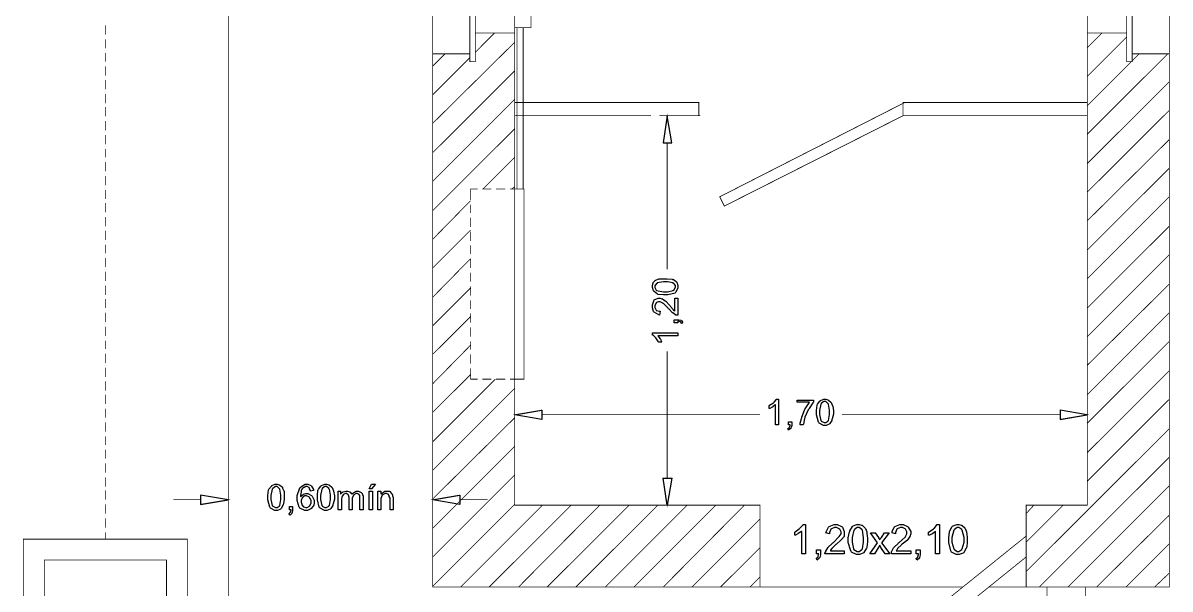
# Model space of a CAD drawing. Extents: x 219 to 1226, y 175 to 465.
# Drawn here: x 630.2 to 693, y 257.7 to 288.7 of the extents above; entities that cross this region are included whole.
import ezdxf

# ---------------------------------------------------------------- set-up
doc = ezdxf.new("R2010")
doc.units = 0
doc.header["$MEASUREMENT"] = 0
for name, color, linetype in [('C00-00-00-BLACK', 7, 'Continuous'), ('C00-7E-FF', 150, 'Continuous'), ('CFF-7E-00', 30, 'Continuous')]:
    doc.layers.add(name, color=color, linetype=linetype)

msp = doc.modelspace()

# ---------------------------------------------------------------- linework, layer by layer
at = {"layer": 'C00-00-00-BLACK', "const_width": 0.0423}
for points in [[(641.421, 248.773), (641.421, 332.66), (704.191, 332.66), (704.191, 248.773), (641.421, 248.773)], [(654.952, 286.626), (654.653, 286.626), (654.653, 318.801), (654.952, 318.801), (654.952, 286.626)], [(690.66, 286.626), (690.959, 286.626), (690.959, 318.801), (690.66, 318.801), (690.66, 286.626)], [(657.113, 288.492), (658.005, 288.492), (658.005, 289.804), (657.113, 289.804), (657.113, 288.492)], [(639.175, 251.443), (630.181, 251.443), (630.181, 260.43), (639.175, 260.43), (639.175, 251.443)], [(638.029, 252.589), (631.327, 252.589), (631.327, 259.285), (638.029, 259.285), (638.029, 252.589)]]:
    msp.add_lwpolyline(points, close=True, dxfattribs=at)
for points in [[(681.67, 257.804), (657.579, 257.804), (652.618, 257.804), (652.618, 326.175)], [(652.618, 326.175), (692.993, 326.175), (692.993, 257.804), (683.068, 257.804)], [(670.557, 257.804), (670.557, 262.296), (657.113, 262.296), (657.113, 321.681), (688.498, 321.681), (688.498, 262.296), (685.148, 262.296), (685.148, 257.804)], [(634.677, 288.619), (634.677, 288.109)], [(654.952, 287.135), (656.01, 288.196)], [(654.952, 288.196), (657.113, 288.196)], [(657.24, 279.632), (657.24, 288.492)], [(657.579, 279.632), (657.579, 288.492)], [(688.498, 287.388), (689.302, 288.196)], [(690.66, 288.196), (688.498, 288.196)], [(688.498, 285.82), (690.66, 287.981)], [(634.677, 287.854), (634.677, 287.347)], [(652.618, 283.235), (657.113, 287.685)], [(634.677, 287.092), (634.677, 286.626)], [(652.618, 286.373), (653.296, 287.051)], [(654.653, 287.051), (652.618, 287.051)], [(652.618, 284.803), (654.653, 286.839)], [(688.498, 282.643), (692.909, 287.051)], [(690.959, 286.669), (691.339, 287.051)], [(690.959, 287.051), (692.993, 287.051)], [(634.677, 286.373), (634.677, 285.862)], [(652.618, 281.624), (657.113, 286.117)], [(688.498, 284.211), (690.916, 286.626)], [(634.677, 285.608), (634.677, 285.101)], [(688.498, 281.032), (692.993, 285.524)], [(634.677, 284.846), (634.677, 284.339)], [(652.618, 280.058), (657.113, 284.55)], [(657.113, 284.38), (665.469, 284.38)], [(665.469, 284.38), (667.207, 284.38), (667.207, 283.658)], [(678.403, 283.658), (668.607, 278.7), (668.352, 279.209), (678.489, 284.38)], [(688.498, 283.658), (678.403, 283.658), (678.403, 284.38), (688.498, 284.38)], [(634.677, 284.127), (634.677, 283.615)], [(657.113, 283.658), (664.577, 283.658)], [(665.13, 283.658), (667.291, 283.658)], [(688.498, 279.463), (692.993, 283.955)], [(634.677, 283.362), (634.677, 282.853)], [(652.618, 278.447), (657.113, 282.939)], [(634.677, 282.6), (634.677, 282.092)], [(688.498, 277.893), (692.993, 282.347)], [(634.677, 281.835), (634.677, 281.37)], [(634.677, 281.116), (634.677, 280.608)], [(655.375, 279.632), (657.113, 281.37)], [(688.498, 276.285), (692.993, 280.777)], [(634.677, 280.354), (634.677, 279.843)], [(634.677, 279.589), (634.677, 279.082)], [(655.079, 279.632), (654.695, 279.632), (654.695, 279.039)], [(655.841, 279.632), (655.333, 279.632)], [(656.606, 279.632), (656.095, 279.632)], [(657.199, 279.632), (656.86, 279.632)], [(656.944, 279.632), (657.113, 279.759)], [(657.199, 269.204), (657.622, 269.204), (657.622, 279.632), (657.199, 279.632)], [(688.498, 274.716), (692.993, 279.209)], [(634.677, 278.87), (634.677, 278.361)], [(652.618, 276.877), (654.695, 278.997)], [(654.695, 278.785), (654.695, 278.32)], [(634.677, 278.108), (634.677, 277.596)], [(654.695, 278.065), (654.695, 277.555)], [(634.677, 277.343), (634.677, 276.834)], [(652.618, 275.309), (654.695, 277.386)], [(654.695, 277.3), (654.695, 276.793)], [(688.498, 273.104), (692.993, 277.596)], [(634.677, 276.581), (634.677, 276.115)], [(654.695, 276.538), (654.695, 276.072)], [(688.498, 271.536), (692.993, 276.031)], [(634.677, 275.859), (634.677, 275.35)], [(652.618, 273.697), (654.695, 275.816)], [(654.695, 275.816), (654.695, 275.309)], [(634.677, 275.097), (634.677, 274.588)], [(654.695, 275.054), (654.695, 274.547)], [(634.677, 274.335), (634.677, 273.823)], [(652.618, 272.131), (654.695, 274.208)], [(654.695, 274.292), (654.695, 273.782)], [(688.498, 269.969), (692.993, 274.419)], [(634.677, 273.612), (634.677, 273.104)], [(654.695, 273.527), (654.695, 273.063)], [(634.677, 272.85), (634.677, 272.342)], [(652.618, 270.562), (654.695, 272.638)], [(654.695, 272.808), (654.695, 272.301)], [(688.498, 268.358), (692.993, 272.85)], [(634.677, 272.088), (634.677, 271.577)], [(654.695, 272.046), (654.695, 271.536)], [(634.677, 271.324), (634.677, 270.858)], [(652.618, 268.951), (654.695, 271.07)], [(654.695, 271.281), (654.695, 270.815)], [(688.498, 266.789), (692.993, 271.281)], [(634.677, 270.604), (634.677, 270.096)], [(654.695, 270.562), (654.695, 270.053)], [(634.677, 269.84), (634.677, 269.331)], [(654.695, 269.797), (654.695, 269.204), (655.079, 269.204)], [(652.618, 267.381), (654.695, 269.458)], [(652.618, 265.77), (656.052, 269.204)], [(655.333, 269.204), (655.841, 269.204)], [(656.095, 269.204), (656.606, 269.204)], [(656.86, 269.204), (657.199, 269.204)], [(688.498, 265.178), (692.993, 269.67)], [(634.677, 269.078), (634.677, 268.569)], [(652.618, 264.204), (657.113, 268.697)], [(634.677, 268.358), (634.677, 267.847)], [(688.498, 263.608), (692.993, 268.103)], [(634.677, 267.593), (634.677, 267.085)], [(634.677, 266.831), (634.677, 266.323)], [(652.618, 262.635), (657.113, 267.085)], [(634.677, 266.069), (634.677, 265.601)], [(685.148, 258.65), (692.993, 266.492)], [(634.677, 265.347), (634.677, 264.839)], [(652.618, 261.024), (657.113, 265.517)], [(685.868, 257.804), (692.993, 264.924)], [(634.677, 264.585), (634.677, 264.077)], [(634.677, 263.823), (634.677, 263.312)], [(652.618, 259.455), (657.113, 263.95)], [(634.677, 263.101), (634.677, 262.592)], [(687.436, 257.804), (692.993, 263.354)], [(634.677, 262.339), (634.677, 261.83)], [(652.618, 257.846), (657.113, 262.339)], [(654.145, 257.804), (658.64, 262.296)], [(655.713, 257.804), (660.21, 262.296)], [(657.325, 257.804), (661.778, 262.296)], [(658.893, 257.804), (663.388, 262.296)], [(660.463, 257.804), (664.958, 262.296)], [(662.074, 257.804), (666.572, 262.296)], [(663.646, 257.804), (668.141, 262.296)], [(665.257, 257.804), (669.709, 262.296)], [(685.148, 261.83), (685.572, 262.296)], [(685.148, 260.262), (687.183, 262.296)], [(634.677, 261.574), (634.677, 261.066)], [(689.006, 257.804), (692.993, 261.744)], [(666.825, 257.804), (670.557, 261.531)], [(634.677, 260.812), (634.677, 260.43)], [(685.148, 260.6), (673.525, 251.232), (674.078, 250.511), (685.148, 259.455)], [(668.395, 257.804), (670.557, 259.966)], [(690.617, 257.804), (692.993, 260.177)], [(692.187, 257.804), (692.993, 258.566)], [(670.006, 257.804), (670.557, 258.354)], [(686.291, 256.531), (686.291, 257.804)], [(688.414, 256.531), (688.414, 257.804)]]:
    msp.add_lwpolyline(points, dxfattribs=at)
at = {"layer": 'C00-7E-FF', "const_width": 0.0423}
for points in [[(665.045, 283.658), (665.976, 283.658)], [(665.469, 282.177), (665.469, 275.224)], [(665.469, 263.778), (665.469, 270.731)], [(657.113, 268.738), (657.113, 266.746)], [(688.498, 268.738), (688.498, 266.746)], [(658.597, 267.254), (670.557, 267.254)], [(687.013, 267.254), (675.055, 267.254)], [(641.421, 260.177), (641.421, 263.101)], [(652.618, 258.312), (652.618, 263.101)], [(639.895, 262.592), (638.41, 262.592)], [(654.102, 262.592), (655.629, 262.592)], [(665.045, 262.296), (665.976, 262.296)]]:
    msp.add_lwpolyline(points, dxfattribs=at)
for points in [[(665.257, 282.177), (665.723, 282.177), (665.469, 283.658), (665.257, 282.177)], [(658.597, 267.508), (658.597, 267.001), (657.113, 267.254), (658.597, 267.508)], [(687.013, 267.508), (687.013, 267.001), (688.498, 267.254), (687.013, 267.508)], [(665.257, 263.778), (665.723, 263.778), (665.469, 262.296), (665.257, 263.778)], [(639.895, 262.846), (639.895, 262.339), (641.421, 262.592), (639.895, 262.846)], [(654.102, 262.846), (654.102, 262.339), (652.618, 262.592), (654.102, 262.846)]]:
    msp.add_lwpolyline(points, close=True, dxfattribs=at)
at = {"layer": 'C00-7E-FF'}
for points in [[(665.257, 282.177), (665.723, 282.177), (665.469, 283.658), (665.257, 282.177)], [(658.597, 267.508), (658.597, 267.001), (657.113, 267.254), (658.597, 267.508)], [(687.013, 267.508), (687.013, 267.001), (688.498, 267.254), (687.013, 267.508)], [(665.257, 263.778), (665.723, 263.778), (665.469, 262.296), (665.257, 263.778)], [(639.895, 262.846), (639.895, 262.339), (641.421, 262.592), (639.895, 262.846)], [(654.102, 262.846), (654.102, 262.339), (652.618, 262.592), (654.102, 262.846)]]:
    msp.add_lwpolyline(points, close=True, dxfattribs=at)
at = {"layer": 'CFF-7E-00'}
for points in [[(665.384, 273.823), (665.276, 273.823), (664.979, 273.857), (664.958, 273.866), (664.936, 273.877), (664.755, 274.018), (664.746, 274.039), (664.724, 274.05), (664.662, 274.231), (664.662, 274.292), (664.662, 274.292), (664.694, 274.452), (664.705, 274.462), (664.705, 274.504), (664.809, 274.621), (664.831, 274.631), (664.841, 274.642), (665.023, 274.707), (665.045, 274.716), (665.129, 274.716), (665.319, 274.716), (665.384, 274.716), (665.479, 274.716), (665.743, 274.685), (665.766, 274.674), (665.818, 274.674), (665.965, 274.558), (665.976, 274.547), (665.997, 274.526), (666.062, 274.351), (666.062, 274.292), (666.062, 274.208), (665.954, 273.974), (665.934, 273.951), (665.902, 273.931), (665.513, 273.823), (665.384, 273.823)], [(665.384, 273.996), (665.489, 273.996), (665.796, 274.071), (665.807, 274.081), (665.828, 274.092), (665.934, 274.243), (665.934, 274.292), (665.934, 274.335), (665.828, 274.452), (665.807, 274.462), (665.796, 274.483), (665.486, 274.547), (665.384, 274.547), (665.267, 274.547), (664.925, 274.483), (664.915, 274.462), (664.893, 274.452), (664.789, 274.332), (664.789, 274.292), (664.789, 274.24), (664.863, 274.092), (664.874, 274.081), (664.895, 274.071), (665.261, 273.996), (665.384, 273.996)], [(665.892, 273.656), (666.062, 273.656), (666.062, 272.724), (666.029, 272.724), (665.957, 272.724), (665.934, 272.724), (665.923, 272.735), (665.775, 272.841), (665.766, 272.85), (665.743, 272.862), (665.574, 273.042), (665.553, 273.063), (665.521, 273.106), (665.267, 273.349), (665.257, 273.359), (665.235, 273.381), (665.092, 273.443), (665.045, 273.443), (665.002, 273.443), (664.884, 273.411), (664.874, 273.4), (664.863, 273.38), (664.789, 273.238), (664.789, 273.189), (664.789, 273.137), (664.863, 272.999), (664.874, 272.977), (664.884, 272.968), (665.036, 272.935), (665.088, 272.935), (665.045, 272.724), (665.012, 272.735), (664.767, 272.873), (664.746, 272.893), (664.724, 272.915), (664.662, 273.122), (664.662, 273.189), (664.662, 273.275), (664.735, 273.507), (664.746, 273.527), (664.767, 273.549), (664.975, 273.656), (665.045, 273.656), (665.086, 273.656), (665.181, 273.612), (665.214, 273.612), (665.224, 273.603), (665.362, 273.497), (665.384, 273.486), (665.393, 273.476), (665.606, 273.264), (665.637, 273.231), (665.658, 273.199), (665.796, 273.031), (665.807, 273.02), (665.807, 272.999), (665.881, 272.946), (665.892, 272.935), (665.892, 273.656)], [(666.062, 272.301), (665.85, 272.301), (665.85, 272.469), (666.062, 272.469), (666.103, 272.469), (666.219, 272.438), (666.23, 272.427), (666.251, 272.427), (666.315, 272.333), (666.315, 272.301), (666.273, 272.258), (666.262, 272.269), (666.207, 272.342), (666.189, 272.342), (666.178, 272.353), (666.091, 272.385), (666.062, 272.385), (666.062, 272.301)], [(666.062, 271.747), (666.062, 271.577), (664.958, 271.577), (664.969, 271.568), (665.077, 271.431), (665.088, 271.409), (665.097, 271.4), (665.161, 271.251), (665.172, 271.24), (665.004, 271.24), (664.991, 271.262), (664.852, 271.473), (664.831, 271.493), (664.82, 271.504), (664.7, 271.62), (664.662, 271.62), (664.662, 271.747), (666.062, 271.747)], [(671.575, 266.704), (671.406, 266.704), (671.406, 267.804), (671.395, 267.794), (671.257, 267.689), (671.236, 267.677), (671.225, 267.668), (671.105, 267.593), (671.067, 267.593), (671.067, 267.763), (671.088, 267.774), (671.3, 267.913), (671.322, 267.935), (671.342, 267.946), (671.448, 268.065), (671.448, 268.103), (671.575, 268.103), (671.575, 266.704)], [(672.594, 267.935), (672.594, 268.062), (673.483, 268.062), (673.483, 267.935), (673.46, 267.913), (673.25, 267.593), (673.229, 267.551), (673.207, 267.519), (673.026, 267.128), (673.017, 267.085), (673.006, 267.053), (672.942, 266.736), (672.933, 266.704), (672.763, 266.704), (672.763, 266.8), (672.836, 267.053), (672.847, 267.085), (672.857, 267.128), (672.995, 267.509), (673.017, 267.551), (673.037, 267.582), (673.25, 267.903), (673.272, 267.935), (672.594, 267.935)], [(673.655, 267.381), (673.655, 267.487), (673.686, 267.773), (673.697, 267.804), (673.707, 267.826), (673.845, 268.007), (673.867, 268.016), (673.877, 268.027), (674.059, 268.102), (674.12, 268.102), (674.162, 268.102), (674.279, 268.07), (674.29, 268.059), (674.311, 268.05), (674.449, 267.943), (674.459, 267.932), (674.469, 267.923), (674.532, 267.742), (674.544, 267.72), (674.544, 267.72), (674.586, 267.467), (674.586, 267.381), (674.586, 267.286), (674.511, 267.023), (674.501, 267.001), (674.501, 266.938), (674.384, 266.768), (674.374, 266.746), (674.352, 266.736), (674.178, 266.662), (674.12, 266.662), (674.035, 266.662), (673.802, 266.8), (673.781, 266.831), (673.76, 266.853), (673.655, 267.25), (673.655, 267.381)], [(673.824, 267.381), (673.824, 267.265), (673.897, 266.938), (673.908, 266.915), (673.918, 266.895), (674.07, 266.831), (674.12, 266.831), (674.162, 266.831), (674.279, 266.895), (674.29, 266.915), (674.311, 266.938), (674.374, 267.271), (674.374, 267.381), (674.374, 267.498), (674.311, 267.826), (674.29, 267.847), (674.279, 267.869), (674.159, 267.974), (674.12, 267.974), (674.067, 267.974), (673.918, 267.869), (673.908, 267.847), (673.897, 267.826), (673.824, 267.493), (673.824, 267.381)], [(672.125, 266.704), (672.125, 266.874), (672.297, 266.874), (672.297, 266.704), (672.297, 266.663), (672.264, 266.546), (672.255, 266.535), (672.255, 266.503), (672.147, 266.419), (672.125, 266.408), (672.084, 266.492), (672.104, 266.492), (672.171, 266.557), (672.171, 266.578), (672.18, 266.578), (672.213, 266.673), (672.213, 266.704), (672.125, 266.704)], [(643.585, 262.719), (643.585, 262.825), (643.617, 263.111), (643.628, 263.142), (643.637, 263.164), (643.775, 263.345), (643.797, 263.354), (643.807, 263.366), (643.989, 263.439), (644.051, 263.439), (644.092, 263.439), (644.209, 263.408), (644.22, 263.397), (644.241, 263.388), (644.379, 263.281), (644.39, 263.27), (644.39, 263.218), (644.463, 263.08), (644.474, 263.058), (644.474, 263.058), (644.474, 262.805), (644.474, 262.719), (644.474, 262.624), (644.442, 262.361), (644.432, 262.339), (644.421, 262.307), (644.314, 262.106), (644.304, 262.084), (644.282, 262.074), (644.108, 262), (644.051, 262), (643.965, 262), (643.732, 262.138), (643.712, 262.169), (643.69, 262.191), (643.585, 262.588), (643.585, 262.719)], [(643.754, 262.719), (643.754, 262.603), (643.829, 262.276), (643.84, 262.253), (643.85, 262.233), (644, 262.169), (644.051, 262.169), (644.092, 262.169), (644.209, 262.233), (644.22, 262.253), (644.241, 262.276), (644.304, 262.609), (644.304, 262.719), (644.304, 262.837), (644.241, 263.164), (644.22, 263.185), (644.209, 263.207), (644.089, 263.312), (644.051, 263.312), (643.997, 263.312), (643.85, 263.207), (643.84, 263.185), (643.829, 263.164), (643.754, 262.831), (643.754, 262.719)], [(646.086, 263.101), (645.916, 263.058), (645.916, 263.101), (645.874, 263.196), (645.874, 263.228), (645.863, 263.239), (645.743, 263.312), (645.704, 263.312), (645.661, 263.312), (645.566, 263.27), (645.535, 263.27), (645.524, 263.261), (645.418, 263.112), (645.408, 263.101), (645.408, 263.017), (645.365, 262.827), (645.365, 262.762), (645.375, 262.773), (645.513, 262.879), (645.535, 262.889), (645.544, 262.9), (645.664, 262.931), (645.704, 262.931), (645.777, 262.931), (645.979, 262.827), (646, 262.805), (646.021, 262.784), (646.127, 262.577), (646.127, 262.508), (646.127, 262.445), (646.096, 262.276), (646.086, 262.253), (646.075, 262.233), (645.937, 262.095), (645.916, 262.084), (645.895, 262.074), (645.751, 262), (645.704, 262), (645.609, 262), (645.345, 262.138), (645.324, 262.169), (645.302, 262.191), (645.196, 262.557), (645.196, 262.678), (645.196, 262.827), (645.334, 263.239), (645.365, 263.27), (645.386, 263.302), (645.624, 263.439), (645.704, 263.439), (645.768, 263.439), (645.947, 263.366), (645.958, 263.354), (645.979, 263.334), (646.086, 263.16), (646.086, 263.101)], [(646.3, 262.719), (646.3, 262.825), (646.331, 263.111), (646.342, 263.142), (646.352, 263.164), (646.49, 263.345), (646.512, 263.354), (646.521, 263.366), (646.703, 263.439), (646.765, 263.439), (646.807, 263.439), (646.924, 263.408), (646.935, 263.397), (646.955, 263.388), (647.093, 263.281), (647.104, 263.27), (647.114, 263.261), (647.177, 263.08), (647.189, 263.058), (647.189, 263.058), (647.231, 262.805), (647.231, 262.719), (647.231, 262.624), (647.157, 262.361), (647.147, 262.339), (647.147, 262.276), (647.028, 262.106), (647.019, 262.084), (646.997, 262.074), (646.823, 262), (646.765, 262), (646.68, 262), (646.447, 262.138), (646.426, 262.169), (646.404, 262.191), (646.3, 262.588), (646.3, 262.719)], [(646.469, 262.719), (646.469, 262.603), (646.542, 262.276), (646.553, 262.253), (646.563, 262.233), (646.714, 262.169), (646.765, 262.169), (646.807, 262.169), (646.924, 262.233), (646.935, 262.253), (646.955, 262.276), (647.019, 262.609), (647.019, 262.719), (647.019, 262.837), (646.955, 263.164), (646.935, 263.185), (646.924, 263.207), (646.804, 263.312), (646.765, 263.312), (646.712, 263.312), (646.563, 263.207), (646.553, 263.185), (646.542, 263.164), (646.469, 262.831), (646.469, 262.719)], [(647.443, 262.043), (647.443, 263.058), (647.57, 263.058), (647.57, 262.889), (647.58, 262.911), (647.669, 263.015), (647.7, 263.015), (647.72, 263.027), (647.862, 263.058), (647.91, 263.058), (647.952, 263.058), (648.069, 263.027), (648.08, 263.015), (648.09, 263.006), (648.165, 262.919), (648.165, 262.889), (648.186, 262.92), (648.423, 263.058), (648.503, 263.058), (648.556, 263.058), (648.704, 262.996), (648.715, 262.974), (648.736, 262.965), (648.801, 262.781), (648.801, 262.719), (648.801, 262.043), (648.631, 262.043), (648.631, 262.678), (648.631, 262.71), (648.631, 262.805), (648.631, 262.805), (648.631, 262.827), (648.567, 262.889), (648.546, 262.889), (648.546, 262.9), (648.483, 262.931), (648.462, 262.931), (648.419, 262.931), (648.302, 262.857), (648.292, 262.846), (648.281, 262.837), (648.207, 262.686), (648.207, 262.635), (648.207, 262.043), (648.039, 262.043), (648.039, 262.678), (648.039, 262.72), (648.006, 262.846), (647.996, 262.846), (647.985, 262.857), (647.898, 262.931), (647.869, 262.931), (647.837, 262.931), (647.752, 262.9), (647.742, 262.889), (647.731, 262.879), (647.654, 262.792), (647.654, 262.762), (647.643, 262.752), (647.612, 262.601), (647.612, 262.55), (647.612, 262.043), (647.443, 262.043)], [(649.141, 263.185), (649.268, 263.439), (649.48, 263.439), (649.268, 263.185), (649.141, 263.185)], [(649.141, 262.043), (649.141, 263.058), (649.311, 263.058), (649.311, 262.043), (649.141, 262.043)], [(649.607, 262.043), (649.607, 263.058), (649.777, 263.058), (649.777, 262.889), (649.797, 262.92), (650.004, 263.058), (650.073, 263.058), (650.114, 263.058), (650.209, 263.058), (650.242, 263.058), (650.263, 263.049), (650.358, 262.942), (650.369, 262.931), (650.379, 262.931), (650.412, 262.837), (650.412, 262.805), (650.421, 262.805), (650.454, 262.71), (650.454, 262.678), (650.454, 262.043), (650.285, 262.043), (650.285, 262.635), (650.285, 262.678), (650.242, 262.773), (650.242, 262.805), (650.242, 262.827), (650.177, 262.889), (650.157, 262.889), (650.157, 262.9), (650.093, 262.931), (650.073, 262.931), (650.019, 262.931), (649.87, 262.857), (649.86, 262.846), (649.85, 262.837), (649.777, 262.654), (649.777, 262.592), (649.777, 262.043), (649.607, 262.043)], [(644.77, 262.043), (644.77, 262.212), (644.942, 262.212), (644.942, 262.043), (644.942, 262.001), (644.909, 261.884), (644.899, 261.873), (644.899, 261.841), (644.824, 261.755), (644.813, 261.744), (644.729, 261.83), (644.749, 261.83), (644.813, 261.895), (644.813, 261.916), (644.824, 261.916), (644.858, 262.011), (644.858, 262.043), (644.77, 262.043)], [(645.408, 262.508), (645.408, 262.467), (645.44, 262.35), (645.451, 262.339), (645.451, 262.307), (645.513, 262.212), (645.535, 262.212), (645.544, 262.203), (645.664, 262.169), (645.704, 262.169), (645.746, 262.169), (645.863, 262.233), (645.874, 262.253), (645.883, 262.265), (645.958, 262.416), (645.958, 262.466), (645.958, 262.529), (645.883, 262.699), (645.874, 262.719), (645.863, 262.73), (645.711, 262.805), (645.661, 262.805), (645.619, 262.805), (645.503, 262.73), (645.493, 262.719), (645.471, 262.699), (645.408, 262.557), (645.408, 262.508)], [(673.06, 259.624), (672.847, 259.624), (672.847, 260.855), (672.836, 260.845), (672.657, 260.737), (672.636, 260.727), (672.625, 260.717), (672.505, 260.643), (672.467, 260.643), (672.467, 260.812), (672.487, 260.834), (672.698, 261.003), (672.721, 261.024), (672.741, 261.035), (672.922, 261.214), (672.933, 261.235), (673.06, 261.235), (673.06, 259.624)], [(675.182, 259.796), (675.182, 259.624), (674.12, 259.624), (674.12, 259.656), (674.163, 259.727), (674.163, 259.751), (674.173, 259.773), (674.279, 259.945), (674.29, 259.966), (674.3, 259.988), (674.522, 260.199), (674.544, 260.22), (674.585, 260.251), (674.871, 260.538), (674.882, 260.559), (674.903, 260.581), (675.009, 260.722), (675.009, 260.769), (675.009, 260.823), (674.935, 260.972), (674.925, 260.982), (674.903, 260.993), (674.76, 261.066), (674.713, 261.066), (674.65, 261.066), (674.48, 260.993), (674.459, 260.982), (674.449, 260.972), (674.374, 260.789), (674.374, 260.727), (674.163, 260.769), (674.173, 260.801), (674.311, 261.088), (674.333, 261.108), (674.353, 261.13), (674.622, 261.235), (674.713, 261.235), (674.798, 261.235), (675.033, 261.13), (675.055, 261.108), (675.075, 261.088), (675.182, 260.849), (675.182, 260.769), (675.182, 260.728), (675.182, 260.633), (675.182, 260.6), (675.171, 260.579), (675.03, 260.411), (675.009, 260.389), (674.998, 260.379), (674.754, 260.156), (674.713, 260.134), (674.681, 260.102), (674.511, 259.934), (674.501, 259.923), (674.49, 259.913), (674.417, 259.827), (674.417, 259.796), (675.182, 259.796)], [(675.393, 260.389), (675.393, 260.506), (675.467, 260.834), (675.478, 260.855), (675.487, 260.886), (675.625, 261.13), (675.647, 261.151), (675.668, 261.162), (675.875, 261.235), (675.944, 261.235), (675.996, 261.235), (676.115, 261.192), (676.155, 261.192), (676.175, 261.183), (676.313, 261.046), (676.324, 261.024), (676.334, 261.015), (676.41, 260.831), (676.41, 260.769), (676.419, 260.749), (676.451, 260.48), (676.451, 260.389), (676.451, 260.284), (676.419, 259.988), (676.41, 259.966), (676.398, 259.934), (676.249, 259.689), (676.24, 259.667), (676.218, 259.657), (676.011, 259.581), (675.944, 259.581), (675.847, 259.581), (675.583, 259.719), (675.562, 259.751), (675.54, 259.784), (675.393, 260.239), (675.393, 260.389)], [(675.605, 260.389), (675.605, 260.262), (675.678, 259.902), (675.689, 259.881), (675.709, 259.86), (675.884, 259.751), (675.944, 259.751), (675.996, 259.751), (676.144, 259.86), (676.155, 259.881), (676.175, 259.902), (676.24, 260.268), (676.24, 260.389), (676.24, 260.527), (676.175, 260.918), (676.155, 260.939), (676.144, 260.961), (675.993, 261.066), (675.944, 261.066), (675.89, 261.066), (675.741, 260.961), (675.732, 260.939), (675.709, 260.918), (675.605, 260.521), (675.605, 260.389)], [(678.828, 259.796), (678.828, 259.624), (677.767, 259.624), (677.767, 259.656), (677.767, 259.727), (677.767, 259.751), (677.777, 259.773), (677.882, 259.945), (677.894, 259.966), (677.914, 259.988), (678.128, 260.199), (678.15, 260.22), (678.191, 260.251), (678.51, 260.538), (678.532, 260.559), (678.541, 260.581), (678.616, 260.722), (678.616, 260.769), (678.616, 260.823), (678.541, 260.972), (678.532, 260.982), (678.521, 260.993), (678.369, 261.066), (678.32, 261.066), (678.256, 261.066), (678.087, 260.993), (678.066, 260.982), (678.055, 260.972), (677.981, 260.789), (677.981, 260.727), (677.808, 260.769), (677.808, 260.855), (677.916, 261.088), (677.938, 261.108), (677.958, 261.13), (678.229, 261.235), (678.32, 261.235), (678.403, 261.235), (678.636, 261.13), (678.659, 261.108), (678.69, 261.088), (678.828, 260.849), (678.828, 260.769), (678.828, 260.728), (678.785, 260.633), (678.785, 260.6), (678.774, 260.579), (678.668, 260.411), (678.659, 260.389), (678.636, 260.379), (678.361, 260.156), (678.32, 260.134), (678.297, 260.102), (678.117, 259.934), (678.107, 259.923), (678.096, 259.913), (678.033, 259.808), (678.023, 259.796), (678.828, 259.796)], [(680.396, 259.624), (680.185, 259.624), (680.185, 260.855), (680.174, 260.845), (680.036, 260.737), (680.016, 260.727), (679.994, 260.717), (679.851, 260.643), (679.804, 260.643), (679.804, 260.812), (679.824, 260.834), (680.078, 261.003), (680.1, 261.024), (680.12, 261.035), (680.258, 261.214), (680.269, 261.235), (680.396, 261.235), (680.396, 259.624)], [(680.908, 260.389), (680.908, 260.506), (680.938, 260.834), (680.949, 260.855), (680.958, 260.886), (681.096, 261.13), (681.118, 261.151), (681.139, 261.162), (681.346, 261.235), (681.414, 261.235), (681.467, 261.235), (681.587, 261.192), (681.627, 261.192), (681.647, 261.183), (681.785, 261.046), (681.796, 261.024), (681.806, 261.015), (681.88, 260.831), (681.88, 260.769), (681.89, 260.749), (681.923, 260.48), (681.923, 260.389), (681.923, 260.284), (681.89, 259.988), (681.88, 259.966), (681.869, 259.934), (681.732, 259.689), (681.711, 259.667), (681.689, 259.657), (681.482, 259.581), (681.414, 259.581), (681.32, 259.581), (681.055, 259.719), (681.034, 259.751), (681.012, 259.784), (680.908, 260.239), (680.908, 260.389)], [(681.077, 260.389), (681.077, 260.262), (681.182, 259.902), (681.203, 259.881), (681.213, 259.86), (681.364, 259.751), (681.414, 259.751), (681.467, 259.751), (681.616, 259.86), (681.627, 259.881), (681.647, 259.902), (681.753, 260.268), (681.753, 260.389), (681.753, 260.527), (681.647, 260.918), (681.627, 260.939), (681.616, 260.961), (681.464, 261.066), (681.414, 261.066), (681.361, 261.066), (681.213, 260.961), (681.203, 260.939), (681.182, 260.918), (681.077, 260.521), (681.077, 260.389)], [(676.582, 259.624), (677.005, 260.22), (676.623, 260.769), (676.878, 260.769), (677.046, 260.516), (677.056, 260.506), (677.12, 260.4), (677.131, 260.389), (677.131, 260.421), (677.205, 260.506), (677.216, 260.516), (677.385, 260.769), (677.64, 260.769), (677.216, 260.22), (677.681, 259.624), (677.428, 259.624), (677.174, 259.966), (677.131, 260.093), (676.835, 259.624), (676.582, 259.624)], [(673.655, 259.624), (673.655, 259.838), (673.867, 259.838), (673.867, 259.624), (673.867, 259.572), (673.834, 259.423), (673.824, 259.412), (673.813, 259.402), (673.707, 259.296), (673.697, 259.285), (673.655, 259.37), (673.664, 259.382), (673.728, 259.445), (673.739, 259.455), (673.739, 259.455), (673.77, 259.604), (673.781, 259.624), (673.655, 259.624)], [(679.124, 259.624), (679.124, 259.838), (679.335, 259.838), (679.335, 259.624), (679.335, 259.572), (679.303, 259.423), (679.294, 259.412), (679.294, 259.38), (679.186, 259.296), (679.165, 259.285), (679.124, 259.37), (679.134, 259.382), (679.208, 259.437), (679.208, 259.455), (679.208, 259.455), (679.251, 259.583), (679.251, 259.624), (679.124, 259.624)]]:
    msp.add_lwpolyline(points, close=True, dxfattribs=at)

doc.saveas('drawing.dxf')
